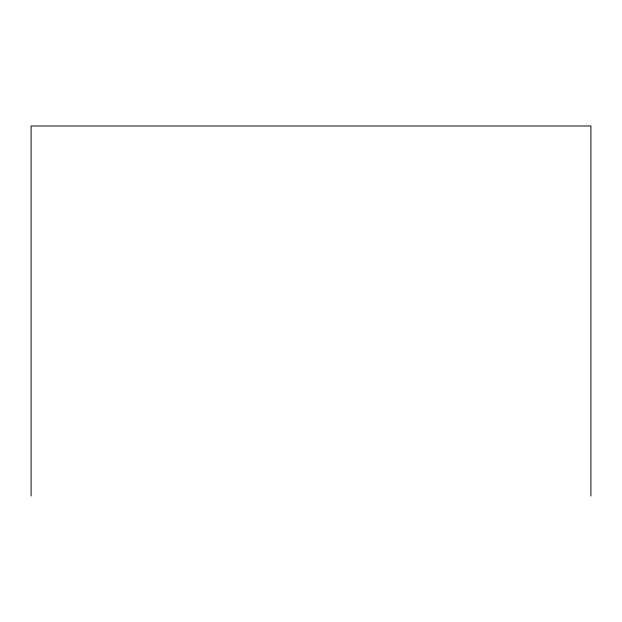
<?xml version="1.0" encoding="UTF-8"?>
<svg xmlns="http://www.w3.org/2000/svg" width="622" height="622" viewBox="0 0 622 622"><rect width="100%" height="100%" fill="white"/><g stroke="black" fill="none" stroke-linecap="round" stroke-linejoin="round"><path stroke-width="0.93" d="M590.9 495.998L590.9 126.002L31.1 126.002L31.1 495.998"/></g></svg>
